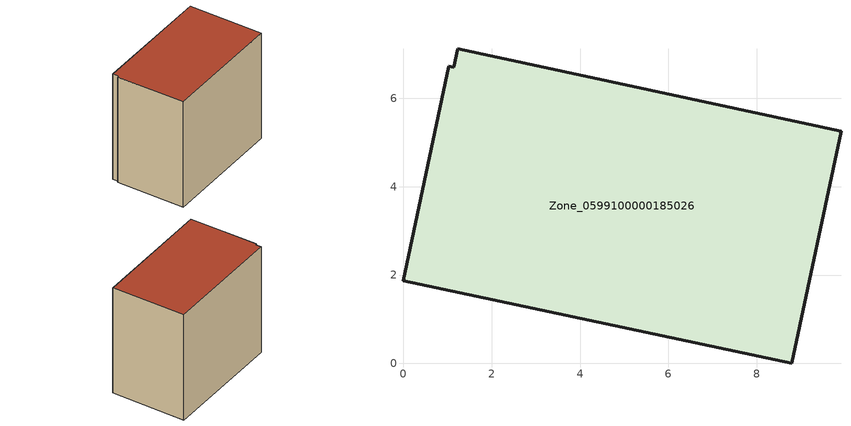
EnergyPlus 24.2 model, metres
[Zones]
Zone_0599100000185026
 floor ground (C_G): 1.14,6.71 1.23,7.13 9.91,5.26 8.79,0 0,1.87 1.03,6.73 z0
 wall outside (C_F): 8.79,0 9.91,5.26 1.23,7.13 1.14,6.71 1.03,6.73 0,1.87 8.79,0 z0:8.17
 roof outside (C_R): 1.23,7.13 1.14,6.71 1.03,6.73 0,1.87 8.79,0 9.91,5.26 z8.17
[BUILDING]
Pand.0599100000185026: North Axis=0; Terrain=City; Loads Convergence Tolerance Value=0.04; Temperature Convergence Tolerance Value=0.4; Solar Distribution=FullExterior; Maximum Number of Warmup Days=25; Minimum Number of Warmup Days=1
[Site:Location]
Rotterdam.The.Hague.AP_ZH_NLD Design_Conditions: Latitude=51.96; Longitude=4.45; Time Zone=1; Elevation=-4.5
[SITE:GROUNDTEMPERATURE:BUILDINGSURFACE]
18, 18, 18, 18, 18, 18, 18, 18, 18, 18, 18, 18
[MATERIAL] Thermal Absorptance=0.9; Solar Absorptance=0.7; Visible Absorptance=0.7
Name | Roughness | Thickness | Conductivity | Density | Specific Heat
G.TI.1975-1991 | MediumSmooth | 0.15 | 0.288461 | 540 | 1210
F.TI.1975-1991 | Rough | 0.3 | 0.230769 | 1920 | 840
R.TI.1975-1991 | MediumRough | 0.2 | 0.153846 | 1500 | 1000
[CONSTRUCTION]
C_G: G.TI.1975-1991
C_F: F.TI.1975-1991
C_R: R.TI.1975-1991
[ZONE]
Zone_0599100000185026: Type=1; Multiplier=1; Ceiling Height=Autocalculate; Volume=Autocalculate; Floor Area=autocalculate; Part of Total Floor Area=Yes
[ZONEINFILTRATION:DESIGNFLOWRATE]
Infil_Zone_0599100000185026: Zone or ZoneList or Space or SpaceList=Zone_0599100000185026; Schedule=AlwaysOn; Design Flow Rate Calculation Method=Flow/Area; Flow Rate per Floor Area=0.003; Constant Term Coefficient=1; Temperature Term Coefficient=0; Velocity Term Coefficient=0; Velocity Squared Term Coefficient=0
[HVACTEMPLATE:ZONE:IDEALLOADSAIRSYSTEM]
Zone_0599100000185026: Maximum Heating Supply Air Temperature=50; Minimum Cooling Supply Air Temperature=13; Maximum Heating Supply Air Humidity Ratio=0.0156; Minimum Cooling Supply Air Humidity Ratio=0.0077; Heating Limit=NoLimit; Cooling Limit=NoLimit; Dehumidification Control Type=ConstantSensibleHeatRatio; Cooling Sensible Heat Ratio=0.7; Dehumidification Setpoint=60; Humidification Control Type=None; Humidification Setpoint=30; Outdoor Air Method=None; Outdoor Air Flow Rate per Person=0.00944; Outdoor Air Flow Rate per Zone Floor Area=0; Outdoor Air Flow Rate per Zone=0; Demand Controlled Ventilation Type=None; Outdoor Air Economizer Type=NoEconomizer; Heat Recovery Type=None; Sensible Heat Recovery Effectiveness=0.7; Latent Heat Recovery Effectiveness=0.65
[ZONECONTROL:THERMOSTAT]
ThermostatControl_Zone_0599100000185026: Zone or ZoneList=Zone_0599100000185026; Control Type Schedule=DualSetpointControlType; Control 1=Thermostat_Zone_0599100000185026; Temperature Difference Between Cutout And Setpoint=0
[THERMOSTATSETPOINT:DUALSETPOINT]
Thermostat_Zone_0599100000185026: Heating Setpoint Temperature Schedule=HeatingSetpoint_Zone_0599100000185026; Cooling Setpoint Temperature Schedule=CoolingSetpoint_Zone_0599100000185026
[SCHEDULE:COMPACT]
HeatingSetpoint_Zone_0599100000185026: Through: 12/31, For: AllDays, Until: 24:00, 21
CoolingSetpoint_Zone_0599100000185026: Through: 12/31, For: AllDays, Until: 24:00, 24
DualSetpointControlType: Through: 12/31, For: AllDays, Until: 24:00, 4
AlwaysOn: Through: 12/31, For: AllDays, Until: 24:00, 1
